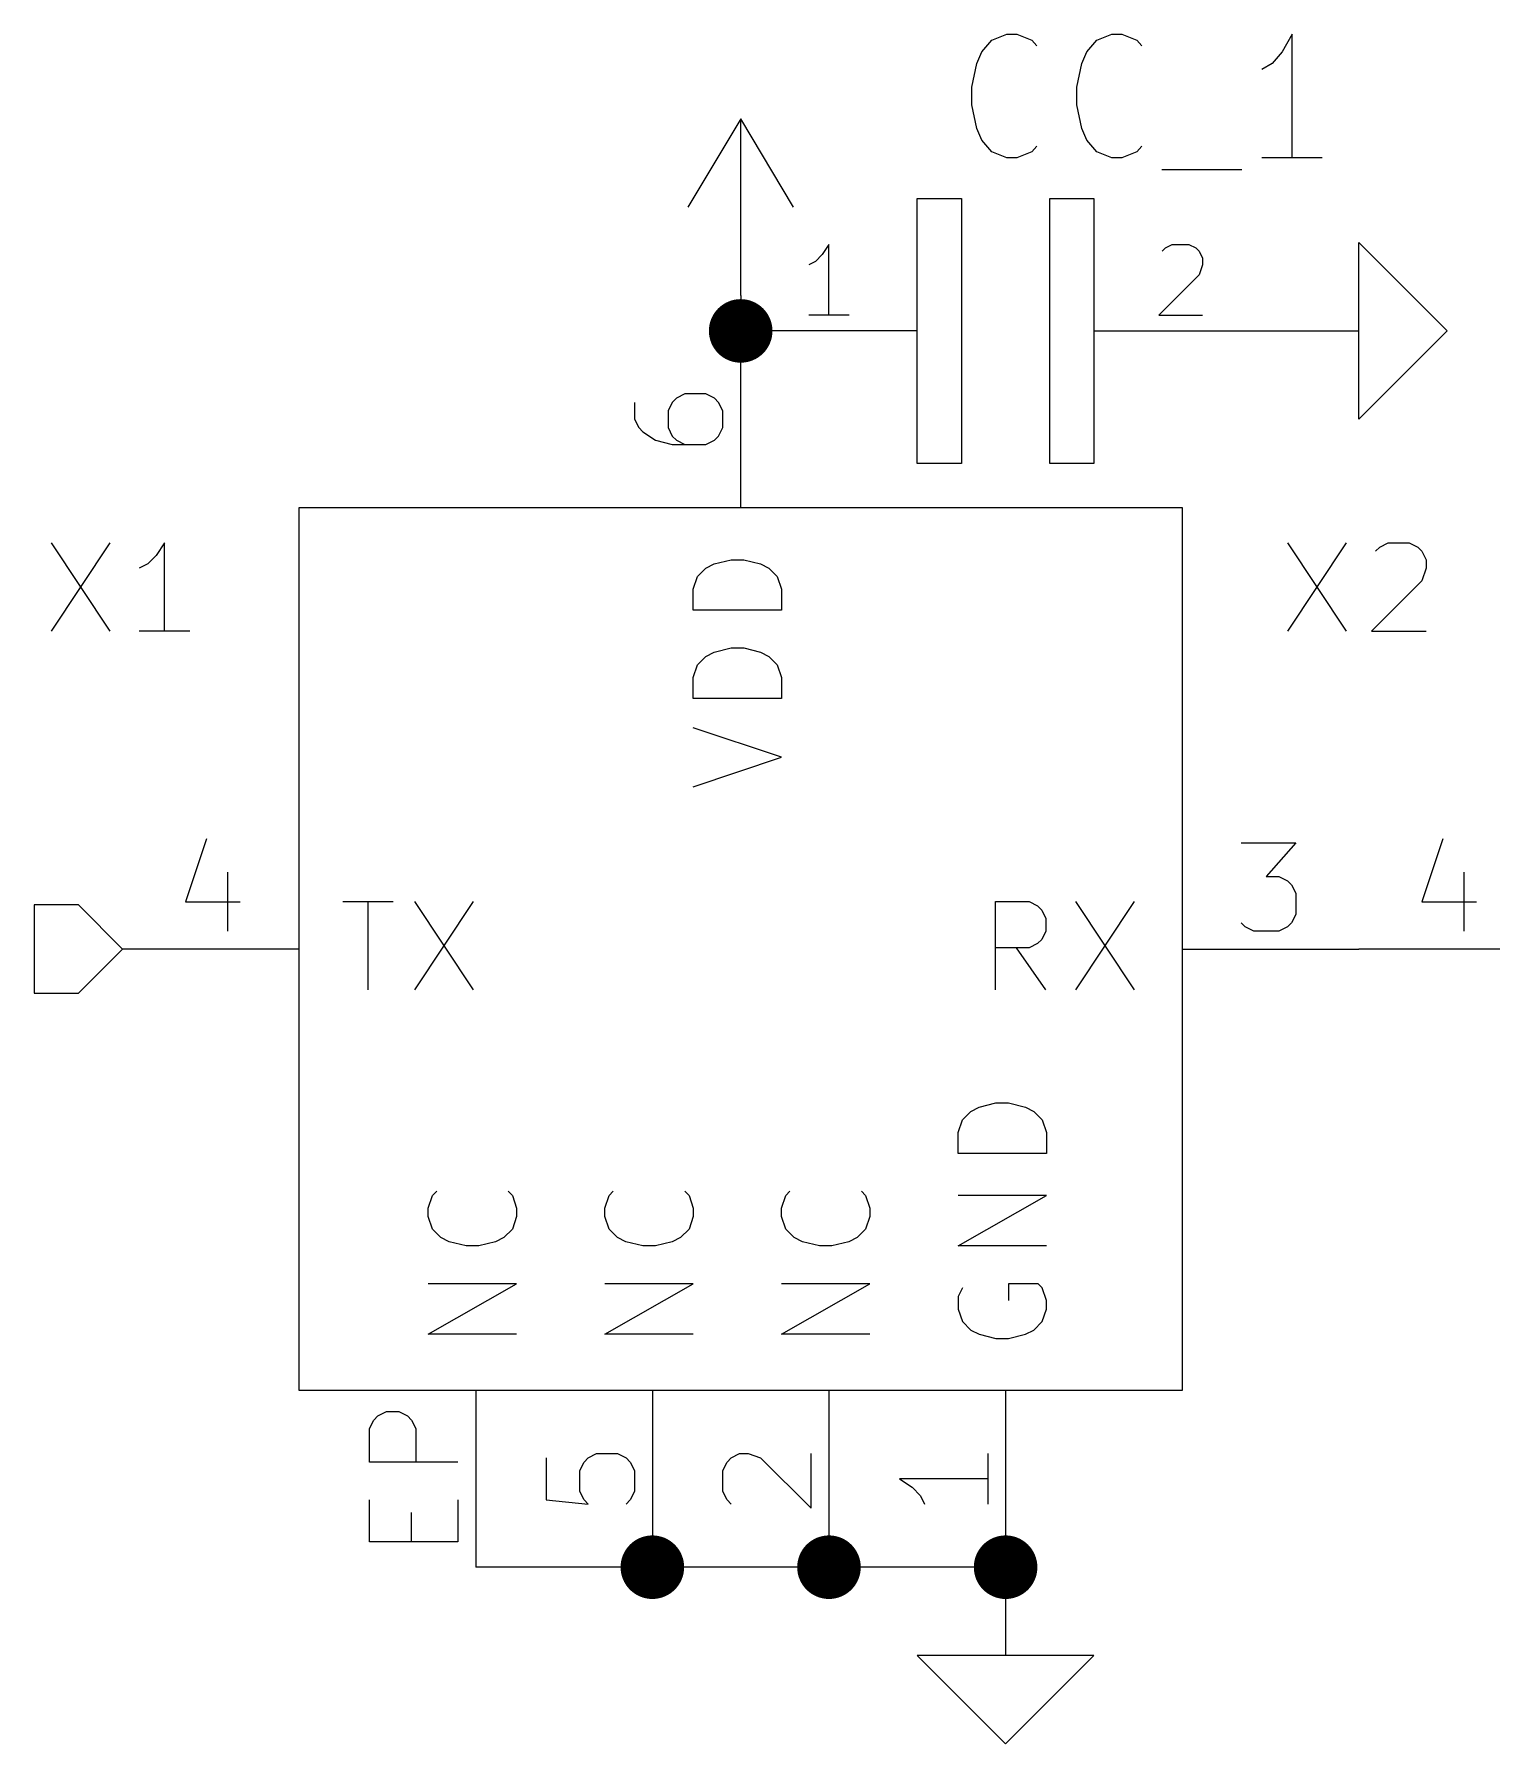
# Model space of a CAD drawing. Header units: millimetres. Extents: x 10 to 287, y -200 to -10.
# Drawn here: x 67.31 to 88.27, y -59.69 to -35.1 of the extents above; entities that cross this region are included whole.
import ezdxf

# ---------------------------------------------------------------- set-up
doc = ezdxf.new("R2010")
doc.units = ezdxf.units.MM
for name, color, linetype in [('GREENSIXTYFIVE', 129, 'CONTINUOUS'), ('LIGHTGREEN', 92, 'CONTINUOUS'), ('LIGHTRED', 12, 'CONTINUOUS'), ('RED', 14, 'CONTINUOUS'), ('YELLOWTHREE', 44, 'CONTINUOUS')]:
    doc.layers.add(name, color=color, linetype=linetype)

msp = doc.modelspace()

# ---------------------------------------------------------------- linework, layer by layer
at = {"layer": 'GREENSIXTYFIVE', "linetype": 'CONTINUOUS'}
for p, q in [((81.081, -35.1873), (81.2969, -35.1026)), ((81.081, -35.1873), (81.2969, -35.1026)), ((81.2969, -35.1026), (81.4408, -35.1026)), ((81.2969, -35.1026), (81.4408, -35.1026)), ((81.4408, -35.1026), (81.6567, -35.1873)), ((81.4408, -35.1026), (81.6567, -35.1873)), ((82.5923, -35.1873), (82.8082, -35.1026)), ((82.5923, -35.1873), (82.8082, -35.1026)), ((82.8082, -35.1026), (82.9521, -35.1026)), ((82.8082, -35.1026), (82.9521, -35.1026)), ((82.9521, -35.1026), (83.168, -35.1873)), ((82.9521, -35.1026), (83.168, -35.1873)), ((85.399, -35.1026), (85.2551, -35.3566)), ((85.399, -35.1026), (85.2551, -35.3566)), ((85.399, -36.8806), (85.399, -35.1026)), ((85.399, -36.8806), (85.399, -35.1026)), ((80.8651, -35.526), (80.9371, -35.3566)), ((80.8651, -35.526), (80.9371, -35.3566)), ((80.9371, -35.3566), (81.081, -35.1873)), ((80.9371, -35.3566), (81.081, -35.1873)), ((81.6567, -35.1873), (81.7287, -35.272)), ((81.6567, -35.1873), (81.7287, -35.272)), ((82.3764, -35.526), (82.4484, -35.3566)), ((82.3764, -35.526), (82.4484, -35.3566)), ((82.4484, -35.3566), (82.5923, -35.1873)), ((82.4484, -35.3566), (82.5923, -35.1873)), ((83.168, -35.1873), (83.24, -35.272)), ((83.168, -35.1873), (83.24, -35.272)), ((85.2551, -35.3566), (85.1112, -35.526)), ((85.2551, -35.3566), (85.1112, -35.526)), ((80.7931, -35.8646), (80.8651, -35.526)), ((80.7931, -35.8646), (80.8651, -35.526)), ((82.3044, -35.8646), (82.3764, -35.526)), ((82.3044, -35.8646), (82.3764, -35.526)), ((85.1112, -35.526), (84.9672, -35.6106)), ((85.1112, -35.526), (84.9672, -35.6106)), ((80.7931, -36.1186), (80.7931, -35.8646)), ((80.7931, -36.1186), (80.7931, -35.8646)), ((82.3044, -36.1186), (82.3044, -35.8646)), ((82.3044, -36.1186), (82.3044, -35.8646)), ((80.8651, -36.4573), (80.7931, -36.1186)), ((80.8651, -36.4573), (80.7931, -36.1186)), ((82.3764, -36.4573), (82.3044, -36.1186)), ((82.3764, -36.4573), (82.3044, -36.1186)), ((80.9371, -36.6266), (80.8651, -36.4573)), ((80.9371, -36.6266), (80.8651, -36.4573)), ((81.081, -36.796), (80.9371, -36.6266)), ((81.081, -36.796), (80.9371, -36.6266)), ((82.4484, -36.6266), (82.3764, -36.4573)), ((82.4484, -36.6266), (82.3764, -36.4573)), ((82.5923, -36.796), (82.4484, -36.6266)), ((82.5923, -36.796), (82.4484, -36.6266)), ((81.2969, -36.8806), (81.081, -36.796)), ((81.2969, -36.8806), (81.081, -36.796)), ((81.4408, -36.8806), (81.2969, -36.8806)), ((81.4408, -36.8806), (81.2969, -36.8806)), ((81.6567, -36.796), (81.4408, -36.8806)), ((81.6567, -36.796), (81.4408, -36.8806)), ((81.7287, -36.7113), (81.6567, -36.796)), ((81.7287, -36.7113), (81.6567, -36.796)), ((82.8082, -36.8806), (82.5923, -36.796)), ((82.8082, -36.8806), (82.5923, -36.796)), ((82.9521, -36.8806), (82.8082, -36.8806)), ((82.9521, -36.8806), (82.8082, -36.8806)), ((83.168, -36.796), (82.9521, -36.8806)), ((83.168, -36.796), (82.9521, -36.8806)), ((83.24, -36.7113), (83.168, -36.796)), ((83.24, -36.7113), (83.168, -36.796)), ((85.8308, -36.8806), (84.9672, -36.8806)), ((85.8308, -36.8806), (84.9672, -36.8806)), ((83.5279, -37.05), (84.6793, -37.05)), ((83.5279, -37.05), (84.6793, -37.05)), ((67.5519, -42.419), (68.3985, -43.689)), ((68.3985, -42.419), (67.5519, -43.689)), ((67.5519, -42.419), (68.3985, -43.689)), ((68.3985, -42.419), (67.5519, -43.689)), ((69.1847, -42.419), (69.0638, -42.6005)), ((69.1847, -42.419), (69.0638, -42.6005)), ((69.1847, -43.689), (69.1847, -42.419)), ((69.1847, -43.689), (69.1847, -42.419)), ((85.3319, -42.419), (86.1785, -43.689)), ((86.1785, -42.419), (85.3319, -43.689)), ((85.3319, -42.419), (86.1785, -43.689)), ((86.1785, -42.419), (85.3319, -43.689)), ((86.6019, -42.54), (86.6623, -42.4795)), ((86.6019, -42.54), (86.6623, -42.4795)), ((86.6623, -42.4795), (86.7833, -42.419)), ((86.6623, -42.4795), (86.7833, -42.419)), ((86.7833, -42.419), (87.0857, -42.419)), ((86.7833, -42.419), (87.0857, -42.419)), ((87.0857, -42.419), (87.2066, -42.4795)), ((87.0857, -42.419), (87.2066, -42.4795)), ((87.2066, -42.4795), (87.2671, -42.54)), ((87.2066, -42.4795), (87.2671, -42.54)), ((68.9428, -42.7214), (68.8219, -42.7819)), ((68.9428, -42.7214), (68.8219, -42.7819)), ((69.0638, -42.6005), (68.9428, -42.7214)), ((69.0638, -42.6005), (68.9428, -42.7214)), ((76.848, -42.9018), (76.969, -42.7808)), ((76.848, -42.9018), (76.969, -42.7808)), ((76.969, -42.7808), (77.0899, -42.7203)), ((76.969, -42.7808), (77.0899, -42.7203)), ((77.0899, -42.7203), (77.3318, -42.6599)), ((77.0899, -42.7203), (77.3318, -42.6599)), ((77.3318, -42.6599), (77.5132, -42.6599)), ((77.3318, -42.6599), (77.5132, -42.6599)), ((77.5132, -42.6599), (77.7551, -42.7203)), ((77.5132, -42.6599), (77.7551, -42.7203)), ((77.7551, -42.7203), (77.8761, -42.7808)), ((77.7551, -42.7203), (77.8761, -42.7808)), ((77.8761, -42.7808), (77.9971, -42.9018)), ((77.8761, -42.7808), (77.9971, -42.9018)), ((87.2671, -42.54), (87.3276, -42.6609)), ((87.2671, -42.54), (87.3276, -42.6609)), ((87.3276, -42.7819), (87.2671, -42.9633)), ((87.3276, -42.7819), (87.2671, -42.9633)), ((87.3276, -42.6609), (87.3276, -42.7819)), ((87.3276, -42.6609), (87.3276, -42.7819)), ((76.7875, -43.0832), (76.848, -42.9018)), ((76.7875, -43.0832), (76.848, -42.9018)), ((77.9971, -42.9018), (78.0575, -43.0832)), ((77.9971, -42.9018), (78.0575, -43.0832)), ((87.2671, -42.9633), (86.5414, -43.689)), ((87.2671, -42.9633), (86.5414, -43.689)), ((76.7875, -43.3856), (76.7875, -43.0832)), ((76.7875, -43.3856), (76.7875, -43.0832)), ((78.0575, -43.0832), (78.0575, -43.3856)), ((78.0575, -43.0832), (78.0575, -43.3856)), ((78.0575, -43.3856), (76.7875, -43.3856)), ((78.0575, -43.3856), (76.7875, -43.3856)), ((69.5476, -43.689), (68.8219, -43.689)), ((69.5476, -43.689), (68.8219, -43.689)), ((86.5414, -43.689), (87.3276, -43.689)), ((86.5414, -43.689), (87.3276, -43.689)), ((76.969, -44.0508), (77.0899, -43.9903)), ((76.969, -44.0508), (77.0899, -43.9903)), ((77.0899, -43.9903), (77.3318, -43.9299)), ((77.0899, -43.9903), (77.3318, -43.9299)), ((77.3318, -43.9299), (77.5132, -43.9299)), ((77.3318, -43.9299), (77.5132, -43.9299)), ((77.5132, -43.9299), (77.7551, -43.9903)), ((77.5132, -43.9299), (77.7551, -43.9903)), ((77.7551, -43.9903), (77.8761, -44.0508)), ((77.7551, -43.9903), (77.8761, -44.0508)), ((76.7875, -44.3532), (76.848, -44.1718)), ((76.7875, -44.3532), (76.848, -44.1718)), ((76.848, -44.1718), (76.969, -44.0508)), ((76.848, -44.1718), (76.969, -44.0508)), ((77.8761, -44.0508), (77.9971, -44.1718)), ((77.8761, -44.0508), (77.9971, -44.1718)), ((77.9971, -44.1718), (78.0575, -44.3532)), ((77.9971, -44.1718), (78.0575, -44.3532)), ((76.7875, -44.6556), (76.7875, -44.3532)), ((76.7875, -44.6556), (76.7875, -44.3532)), ((78.0575, -44.3532), (78.0575, -44.6556)), ((78.0575, -44.3532), (78.0575, -44.6556)), ((78.0575, -44.6556), (76.7875, -44.6556)), ((78.0575, -44.6556), (76.7875, -44.6556)), ((78.0575, -45.5023), (76.7875, -45.0789)), ((78.0575, -45.5023), (76.7875, -45.0789)), ((76.7875, -45.9256), (78.0575, -45.5023)), ((76.7875, -45.9256), (78.0575, -45.5023)), ((71.7489, -47.5775), (72.4746, -47.5775)), ((71.7489, -47.5775), (72.4746, -47.5775)), ((72.1118, -48.8475), (72.1118, -47.5775)), ((72.1118, -48.8475), (72.1118, -47.5775)), ((72.777, -47.5775), (73.6236, -48.8475)), ((73.6236, -47.5775), (72.777, -48.8475)), ((72.777, -47.5775), (73.6236, -48.8475)), ((73.6236, -47.5775), (72.777, -48.8475)), ((81.1348, -48.8475), (81.1348, -47.5775)), ((81.1348, -47.5775), (81.6186, -47.5775)), ((81.1348, -48.8475), (81.1348, -47.5775)), ((81.1348, -47.5775), (81.6186, -47.5775)), ((81.6186, -47.5775), (81.7396, -47.638)), ((81.6186, -47.5775), (81.7396, -47.638)), ((81.7396, -47.638), (81.8001, -47.6985)), ((81.7396, -47.638), (81.8001, -47.6985)), ((81.8001, -47.6985), (81.8605, -47.8194)), ((81.8001, -47.6985), (81.8605, -47.8194)), ((82.2839, -47.5775), (83.1305, -48.8475)), ((83.1305, -47.5775), (82.2839, -48.8475)), ((82.2839, -47.5775), (83.1305, -48.8475)), ((83.1305, -47.5775), (82.2839, -48.8475)), ((81.8605, -47.8194), (81.8605, -48.0009)), ((81.8605, -47.8194), (81.8605, -48.0009)), ((81.7396, -48.1823), (81.6186, -48.2428)), ((81.7396, -48.1823), (81.6186, -48.2428)), ((81.8001, -48.1218), (81.7396, -48.1823)), ((81.8001, -48.1218), (81.7396, -48.1823)), ((81.8605, -48.0009), (81.8001, -48.1218)), ((81.8605, -48.0009), (81.8001, -48.1218)), ((81.6186, -48.2428), (81.1348, -48.2428)), ((81.6186, -48.2428), (81.1348, -48.2428)), ((81.8605, -48.8475), (81.4372, -48.2428)), ((81.8605, -48.8475), (81.4372, -48.2428)), ((80.658, -50.7153), (80.779, -50.5943)), ((80.658, -50.7153), (80.779, -50.5943)), ((80.779, -50.5943), (80.8999, -50.5338)), ((80.779, -50.5943), (80.8999, -50.5338)), ((80.8999, -50.5338), (81.1418, -50.4734)), ((80.8999, -50.5338), (81.1418, -50.4734)), ((81.1418, -50.4734), (81.3232, -50.4734)), ((81.1418, -50.4734), (81.3232, -50.4734)), ((81.3232, -50.4734), (81.5651, -50.5338)), ((81.3232, -50.4734), (81.5651, -50.5338)), ((81.5651, -50.5338), (81.6861, -50.5943)), ((81.5651, -50.5338), (81.6861, -50.5943)), ((81.6861, -50.5943), (81.8071, -50.7153)), ((81.6861, -50.5943), (81.8071, -50.7153)), ((80.5975, -50.8967), (80.658, -50.7153)), ((80.5975, -50.8967), (80.658, -50.7153)), ((81.8071, -50.7153), (81.8675, -50.8967)), ((81.8071, -50.7153), (81.8675, -50.8967)), ((80.5975, -51.1991), (80.5975, -50.8967)), ((80.5975, -51.1991), (80.5975, -50.8967)), ((81.8675, -50.8967), (81.8675, -51.1991)), ((81.8675, -50.8967), (81.8675, -51.1991)), ((81.8675, -51.1991), (80.5975, -51.1991)), ((81.8675, -51.1991), (80.5975, -51.1991)), ((72.9775, -51.9853), (73.038, -51.8038)), ((72.9775, -51.9853), (73.038, -51.8038)), ((73.038, -51.8038), (73.0985, -51.7434)), ((73.038, -51.8038), (73.0985, -51.7434)), ((74.1266, -51.7434), (74.1871, -51.8038)), ((74.1266, -51.7434), (74.1871, -51.8038)), ((74.1871, -51.8038), (74.2475, -51.9853)), ((74.1871, -51.8038), (74.2475, -51.9853)), ((75.5175, -51.9853), (75.578, -51.8038)), ((75.5175, -51.9853), (75.578, -51.8038)), ((75.578, -51.8038), (75.6385, -51.7434)), ((75.578, -51.8038), (75.6385, -51.7434)), ((76.6666, -51.7434), (76.7271, -51.8038)), ((76.6666, -51.7434), (76.7271, -51.8038)), ((76.7271, -51.8038), (76.7875, -51.9853)), ((76.7271, -51.8038), (76.7875, -51.9853)), ((78.0575, -51.9853), (78.118, -51.8038)), ((78.0575, -51.9853), (78.118, -51.8038)), ((78.118, -51.8038), (78.1785, -51.7434)), ((78.118, -51.8038), (78.1785, -51.7434)), ((79.2066, -51.7434), (79.2671, -51.8038)), ((79.2066, -51.7434), (79.2671, -51.8038)), ((79.2671, -51.8038), (79.3275, -51.9853)), ((79.2671, -51.8038), (79.3275, -51.9853)), ((80.5975, -52.5296), (81.8675, -51.8039)), ((81.8675, -51.8039), (80.5975, -51.8039)), ((80.5975, -52.5296), (81.8675, -51.8039)), ((81.8675, -51.8039), (80.5975, -51.8039)), ((72.9775, -52.1062), (72.9775, -51.9853)), ((72.9775, -52.1062), (72.9775, -51.9853)), ((73.038, -52.2876), (72.9775, -52.1062)), ((73.038, -52.2876), (72.9775, -52.1062)), ((74.2475, -52.1062), (74.1871, -52.2876)), ((74.2475, -52.1062), (74.1871, -52.2876)), ((74.2475, -51.9853), (74.2475, -52.1062)), ((74.2475, -51.9853), (74.2475, -52.1062)), ((75.5175, -52.1062), (75.5175, -51.9853)), ((75.5175, -52.1062), (75.5175, -51.9853)), ((75.578, -52.2876), (75.5175, -52.1062)), ((75.578, -52.2876), (75.5175, -52.1062)), ((76.7875, -52.1062), (76.7271, -52.2876)), ((76.7875, -52.1062), (76.7271, -52.2876)), ((76.7875, -51.9853), (76.7875, -52.1062)), ((76.7875, -51.9853), (76.7875, -52.1062)), ((78.0575, -52.1062), (78.0575, -51.9853)), ((78.0575, -52.1062), (78.0575, -51.9853)), ((78.118, -52.2876), (78.0575, -52.1062)), ((78.118, -52.2876), (78.0575, -52.1062)), ((79.3275, -52.1062), (79.2671, -52.2876)), ((79.3275, -52.1062), (79.2671, -52.2876)), ((79.3275, -51.9853), (79.3275, -52.1062)), ((79.3275, -51.9853), (79.3275, -52.1062)), ((73.159, -52.4086), (73.038, -52.2876)), ((73.159, -52.4086), (73.038, -52.2876)), ((74.1871, -52.2876), (74.0661, -52.4086)), ((74.1871, -52.2876), (74.0661, -52.4086)), ((75.699, -52.4086), (75.578, -52.2876)), ((75.699, -52.4086), (75.578, -52.2876)), ((76.7271, -52.2876), (76.6061, -52.4086)), ((76.7271, -52.2876), (76.6061, -52.4086)), ((78.239, -52.4086), (78.118, -52.2876)), ((78.239, -52.4086), (78.118, -52.2876)), ((79.2671, -52.2876), (79.1461, -52.4086)), ((79.2671, -52.2876), (79.1461, -52.4086)), ((73.2799, -52.4691), (73.159, -52.4086)), ((73.2799, -52.4691), (73.159, -52.4086)), ((73.5218, -52.5295), (73.2799, -52.4691)), ((73.5218, -52.5295), (73.2799, -52.4691)), ((73.7032, -52.5295), (73.5218, -52.5295)), ((73.7032, -52.5295), (73.5218, -52.5295)), ((73.9451, -52.4691), (73.7032, -52.5295)), ((73.9451, -52.4691), (73.7032, -52.5295)), ((74.0661, -52.4086), (73.9451, -52.4691)), ((74.0661, -52.4086), (73.9451, -52.4691)), ((75.8199, -52.4691), (75.699, -52.4086)), ((75.8199, -52.4691), (75.699, -52.4086)), ((76.0618, -52.5295), (75.8199, -52.4691)), ((76.0618, -52.5295), (75.8199, -52.4691)), ((76.2432, -52.5295), (76.0618, -52.5295)), ((76.2432, -52.5295), (76.0618, -52.5295)), ((76.4851, -52.4691), (76.2432, -52.5295)), ((76.4851, -52.4691), (76.2432, -52.5295)), ((76.6061, -52.4086), (76.4851, -52.4691)), ((76.6061, -52.4086), (76.4851, -52.4691)), ((78.3599, -52.4691), (78.239, -52.4086)), ((78.3599, -52.4691), (78.239, -52.4086)), ((78.6018, -52.5295), (78.3599, -52.4691)), ((78.6018, -52.5295), (78.3599, -52.4691)), ((78.7832, -52.5295), (78.6018, -52.5295)), ((78.7832, -52.5295), (78.6018, -52.5295)), ((79.0251, -52.4691), (78.7832, -52.5295)), ((79.0251, -52.4691), (78.7832, -52.5295)), ((79.1461, -52.4086), (79.0251, -52.4691)), ((79.1461, -52.4086), (79.0251, -52.4691)), ((81.8675, -52.5296), (80.5975, -52.5296)), ((81.8675, -52.5296), (80.5975, -52.5296)), ((72.9775, -53.7996), (74.2475, -53.0739)), ((74.2475, -53.0739), (72.9775, -53.0739)), ((72.9775, -53.7996), (74.2475, -53.0739)), ((74.2475, -53.0739), (72.9775, -53.0739)), ((75.5175, -53.7996), (76.7875, -53.0739)), ((76.7875, -53.0739), (75.5175, -53.0739)), ((75.5175, -53.7996), (76.7875, -53.0739)), ((76.7875, -53.0739), (75.5175, -53.0739)), ((78.0575, -53.7996), (79.3275, -53.0739)), ((79.3275, -53.0739), (78.0575, -53.0739)), ((78.0575, -53.7996), (79.3275, -53.0739)), ((79.3275, -53.0739), (78.0575, -53.0739)), ((81.7466, -53.0739), (81.3232, -53.0739)), ((81.3232, -53.0739), (81.3232, -53.3158)), ((81.7466, -53.0739), (81.3232, -53.0739)), ((81.3232, -53.0739), (81.3232, -53.3158)), ((81.8071, -53.1343), (81.7466, -53.0739)), ((81.8071, -53.1343), (81.7466, -53.0739)), ((80.658, -53.1343), (80.5975, -53.2553)), ((80.658, -53.1343), (80.5975, -53.2553)), ((80.5975, -53.2553), (80.5975, -53.4367)), ((80.5975, -53.2553), (80.5975, -53.4367)), ((81.8675, -53.3158), (81.8071, -53.1343)), ((81.8675, -53.3158), (81.8071, -53.1343)), ((81.8675, -53.4367), (81.8675, -53.3158)), ((81.8675, -53.4367), (81.8675, -53.3158)), ((80.5975, -53.4367), (80.658, -53.6181)), ((80.5975, -53.4367), (80.658, -53.6181)), ((81.8071, -53.6181), (81.8675, -53.4367)), ((81.8071, -53.6181), (81.8675, -53.4367)), ((74.2475, -53.7996), (72.9775, -53.7996)), ((74.2475, -53.7996), (72.9775, -53.7996)), ((76.7875, -53.7996), (75.5175, -53.7996)), ((76.7875, -53.7996), (75.5175, -53.7996)), ((79.3275, -53.7996), (78.0575, -53.7996)), ((79.3275, -53.7996), (78.0575, -53.7996)), ((80.658, -53.6181), (80.779, -53.7391)), ((80.658, -53.6181), (80.779, -53.7391)), ((80.779, -53.7391), (80.8999, -53.7996)), ((80.779, -53.7391), (80.8999, -53.7996)), ((80.8999, -53.7996), (81.1418, -53.86)), ((80.8999, -53.7996), (81.1418, -53.86)), ((81.3232, -53.86), (81.5651, -53.7996)), ((81.3232, -53.86), (81.5651, -53.7996)), ((81.5651, -53.7996), (81.6861, -53.7391)), ((81.5651, -53.7996), (81.6861, -53.7391)), ((81.6861, -53.7391), (81.8071, -53.6181)), ((81.6861, -53.7391), (81.8071, -53.6181)), ((81.1418, -53.86), (81.3232, -53.86)), ((81.1418, -53.86), (81.3232, -53.86))]:
    msp.add_line(p, q, dxfattribs=at)
at = {"layer": 'LIGHTGREEN', "linetype": 'CONTINUOUS'}
for p, q in [((77.47, -38.862), (77.47, -39.37)), ((76.2, -57.15), (73.66, -57.15)), ((78.74, -57.15), (76.2, -57.15)), ((81.28, -57.15), (78.74, -57.15))]:
    msp.add_line(p, q, dxfattribs=at)
at = {"layer": 'LIGHTGREEN', "const_width": 0.4572}
for points in [[(77.2414, -39.37, 1), (77.6986, -39.37, 1)], [(75.9714, -57.15, 1), (76.4286, -57.15, 1)], [(78.5114, -57.15, 1), (78.9686, -57.15, 1)], [(81.0514, -57.15, 1), (81.5086, -57.15, 1)]]:
    msp.add_lwpolyline(points, format="xyb", close=True, dxfattribs=at)
at = {"layer": 'LIGHTRED', "linetype": 'CONTINUOUS'}
for p, q in [((78.6432, -38.2732), (78.5464, -38.3699)), ((78.6432, -38.2732), (78.5464, -38.3699)), ((78.74, -38.128), (78.6432, -38.2732)), ((78.74, -38.128), (78.6432, -38.2732)), ((78.74, -39.144), (78.74, -38.128)), ((78.74, -39.144), (78.74, -38.128)), ((83.5297, -38.2248), (83.5781, -38.1764)), ((83.5297, -38.2248), (83.5781, -38.1764)), ((83.5781, -38.1764), (83.6748, -38.128)), ((83.5781, -38.1764), (83.6748, -38.128)), ((83.6748, -38.128), (83.9167, -38.128)), ((83.6748, -38.128), (83.9167, -38.128)), ((83.9167, -38.128), (84.0135, -38.1764)), ((83.9167, -38.128), (84.0135, -38.1764)), ((84.0135, -38.1764), (84.0619, -38.2248)), ((84.0135, -38.1764), (84.0619, -38.2248)), ((84.0619, -38.2248), (84.1102, -38.3216)), ((84.0619, -38.2248), (84.1102, -38.3216)), ((84.1102, -38.3216), (84.1102, -38.4183)), ((84.1102, -38.3216), (84.1102, -38.4183)), ((78.5464, -38.3699), (78.4497, -38.4183)), ((78.5464, -38.3699), (78.4497, -38.4183)), ((84.0619, -38.5635), (83.4813, -39.144)), ((84.0619, -38.5635), (83.4813, -39.144)), ((84.1102, -38.4183), (84.0619, -38.5635)), ((84.1102, -38.4183), (84.0619, -38.5635)), ((79.0302, -39.144), (78.4497, -39.144)), ((79.0302, -39.144), (78.4497, -39.144)), ((83.4813, -39.144), (84.1102, -39.144)), ((83.4813, -39.144), (84.1102, -39.144)), ((76.6686, -40.277), (76.5477, -40.3375)), ((76.6686, -40.277), (76.5477, -40.3375)), ((76.971, -40.277), (76.6686, -40.277)), ((76.971, -40.277), (76.6686, -40.277)), ((77.092, -40.3375), (76.971, -40.277)), ((77.092, -40.3375), (76.971, -40.277)), ((75.9429, -40.398), (75.9429, -40.6399)), ((75.9429, -40.398), (75.9429, -40.6399)), ((76.4872, -40.398), (76.4267, -40.5189)), ((76.4872, -40.398), (76.4267, -40.5189)), ((76.4267, -40.5189), (76.4267, -40.7608)), ((76.4267, -40.5189), (76.4267, -40.7608)), ((76.5477, -40.3375), (76.4872, -40.398)), ((76.5477, -40.3375), (76.4872, -40.398)), ((77.1525, -40.398), (77.092, -40.3375)), ((77.1525, -40.398), (77.092, -40.3375)), ((77.2129, -40.5189), (77.1525, -40.398)), ((77.2129, -40.5189), (77.1525, -40.398)), ((77.2129, -40.7608), (77.2129, -40.5189)), ((77.2129, -40.7608), (77.2129, -40.5189)), ((75.9429, -40.6399), (76.0034, -40.7608)), ((75.9429, -40.6399), (76.0034, -40.7608)), ((76.0034, -40.7608), (76.0639, -40.8213)), ((76.0034, -40.7608), (76.0639, -40.8213)), ((76.4267, -40.7608), (76.4872, -40.8818)), ((76.4267, -40.7608), (76.4872, -40.8818)), ((77.1525, -40.8818), (77.2129, -40.7608)), ((77.1525, -40.8818), (77.2129, -40.7608)), ((76.0639, -40.8213), (76.2453, -40.9423)), ((76.0639, -40.8213), (76.2453, -40.9423)), ((76.2453, -40.9423), (76.4872, -41.0027)), ((76.2453, -40.9423), (76.4872, -41.0027)), ((76.4872, -40.8818), (76.5477, -40.9423)), ((76.4872, -40.8818), (76.5477, -40.9423)), ((76.4872, -41.0027), (76.971, -41.0027)), ((76.4872, -41.0027), (76.971, -41.0027)), ((76.5477, -40.9423), (76.6686, -41.0027)), ((76.5477, -40.9423), (76.6686, -41.0027)), ((76.971, -41.0027), (77.092, -40.9423)), ((76.971, -41.0027), (77.092, -40.9423)), ((77.092, -40.9423), (77.1525, -40.8818)), ((77.092, -40.9423), (77.1525, -40.8818)), ((69.7895, -46.6725), (69.4872, -47.5796)), ((69.7895, -46.6725), (69.4872, -47.5796)), ((87.5695, -46.6725), (87.2672, -47.5796)), ((87.5695, -46.6725), (87.2672, -47.5796)), ((84.6667, -46.7329), (85.4529, -46.7329)), ((84.6667, -46.7329), (85.4529, -46.7329)), ((85.4529, -46.7329), (85.0295, -47.2167)), ((85.4529, -46.7329), (85.0295, -47.2167)), ((70.0919, -47.1563), (70.0919, -48.0029)), ((70.0919, -47.1563), (70.0919, -48.0029)), ((87.8719, -47.1563), (87.8719, -48.0029)), ((87.8719, -47.1563), (87.8719, -48.0029)), ((85.0295, -47.2167), (85.211, -47.2167)), ((85.0295, -47.2167), (85.211, -47.2167)), ((85.211, -47.2167), (85.3319, -47.2772)), ((85.211, -47.2167), (85.3319, -47.2772)), ((85.3319, -47.2772), (85.3924, -47.3377)), ((85.3319, -47.2772), (85.3924, -47.3377)), ((85.3924, -47.3377), (85.4529, -47.4586)), ((85.3924, -47.3377), (85.4529, -47.4586)), ((69.4872, -47.5796), (70.2733, -47.5796)), ((69.4872, -47.5796), (70.2733, -47.5796)), ((85.4529, -47.4586), (85.4529, -47.761)), ((85.4529, -47.4586), (85.4529, -47.761)), ((87.2672, -47.5796), (88.0533, -47.5796)), ((87.2672, -47.5796), (88.0533, -47.5796)), ((84.7272, -47.9425), (84.6667, -47.882)), ((84.7272, -47.9425), (84.6667, -47.882)), ((84.8481, -48.0029), (84.7272, -47.9425)), ((84.8481, -48.0029), (84.7272, -47.9425)), ((85.3319, -47.9425), (85.211, -48.0029)), ((85.3319, -47.9425), (85.211, -48.0029)), ((85.3924, -47.882), (85.3319, -47.9425)), ((85.3924, -47.882), (85.3319, -47.9425)), ((85.4529, -47.761), (85.3924, -47.882)), ((85.4529, -47.761), (85.3924, -47.882)), ((85.211, -48.0029), (84.8481, -48.0029)), ((85.211, -48.0029), (84.8481, -48.0029)), ((72.1329, -55.1543), (72.1934, -55.0333)), ((72.1329, -55.1543), (72.1934, -55.0333)), ((72.1934, -55.0333), (72.2539, -54.9728)), ((72.1934, -55.0333), (72.2539, -54.9728)), ((72.2539, -54.9728), (72.3748, -54.9124)), ((72.2539, -54.9728), (72.3748, -54.9124)), ((72.3748, -54.9124), (72.5563, -54.9124)), ((72.3748, -54.9124), (72.5563, -54.9124)), ((72.5563, -54.9124), (72.6772, -54.9728)), ((72.5563, -54.9124), (72.6772, -54.9728)), ((72.6772, -54.9728), (72.7377, -55.0333)), ((72.6772, -54.9728), (72.7377, -55.0333)), ((72.7377, -55.0333), (72.7982, -55.1543)), ((72.7377, -55.0333), (72.7982, -55.1543)), ((72.1329, -55.6381), (72.1329, -55.1543)), ((72.1329, -55.6381), (72.1329, -55.1543)), ((72.7982, -55.1543), (72.7982, -55.6381)), ((72.7982, -55.1543), (72.7982, -55.6381)), ((75.2777, -55.5775), (75.3986, -55.517)), ((75.2777, -55.5775), (75.3986, -55.517)), ((75.3986, -55.517), (75.701, -55.517)), ((75.3986, -55.517), (75.701, -55.517)), ((75.701, -55.517), (75.822, -55.5775)), ((75.701, -55.517), (75.822, -55.5775)), ((77.3339, -55.5775), (77.4548, -55.517)), ((77.3339, -55.5775), (77.4548, -55.517)), ((77.4548, -55.517), (77.5758, -55.517)), ((77.4548, -55.517), (77.5758, -55.517)), ((77.5758, -55.517), (77.7572, -55.5775)), ((77.5758, -55.517), (77.7572, -55.5775)), ((78.4829, -56.3032), (78.4829, -55.517)), ((78.4829, -56.3032), (78.4829, -55.517)), ((81.0229, -55.517), (81.0229, -56.2427)), ((81.0229, -55.517), (81.0229, -56.2427)), ((73.4029, -55.6381), (72.1329, -55.6381)), ((73.4029, -55.6381), (72.1329, -55.6381)), ((74.6729, -55.5775), (74.6729, -56.1823)), ((74.6729, -55.5775), (74.6729, -56.1823)), ((75.1567, -55.7589), (75.2172, -55.638)), ((75.1567, -55.7589), (75.2172, -55.638)), ((75.1567, -56.0613), (75.1567, -55.7589)), ((75.1567, -56.0613), (75.1567, -55.7589)), ((75.2172, -55.638), (75.2777, -55.5775)), ((75.2172, -55.638), (75.2777, -55.5775)), ((75.822, -55.5775), (75.8825, -55.638)), ((75.822, -55.5775), (75.8825, -55.638)), ((75.8825, -55.638), (75.9429, -55.7589)), ((75.8825, -55.638), (75.9429, -55.7589)), ((75.9429, -55.7589), (75.9429, -56.0613)), ((75.9429, -55.7589), (75.9429, -56.0613)), ((77.2129, -55.7589), (77.2734, -55.638)), ((77.2129, -55.7589), (77.2734, -55.638)), ((77.2129, -56.0613), (77.2129, -55.7589)), ((77.2129, -56.0613), (77.2129, -55.7589)), ((77.2734, -55.638), (77.3339, -55.5775)), ((77.2734, -55.638), (77.3339, -55.5775)), ((77.7572, -55.5775), (78.4829, -56.3032)), ((77.7572, -55.5775), (78.4829, -56.3032)), ((81.0229, -55.8799), (79.7529, -55.8799)), ((79.7529, -55.8799), (79.9344, -56.0008)), ((81.0229, -55.8799), (79.7529, -55.8799)), ((79.7529, -55.8799), (79.9344, -56.0008)), ((79.9344, -56.0008), (80.0553, -56.1218)), ((79.9344, -56.0008), (80.0553, -56.1218)), ((72.1329, -56.7871), (72.1329, -56.1823)), ((72.1329, -56.7871), (72.1329, -56.1823)), ((73.4029, -56.1823), (73.4029, -56.7871)), ((73.4029, -56.1823), (73.4029, -56.7871)), ((74.6729, -56.1823), (75.2777, -56.2427)), ((74.6729, -56.1823), (75.2777, -56.2427)), ((75.2172, -56.1823), (75.1567, -56.0613)), ((75.2172, -56.1823), (75.1567, -56.0613)), ((75.2777, -56.2427), (75.2172, -56.1823)), ((75.2777, -56.2427), (75.2172, -56.1823)), ((75.8825, -56.1823), (75.822, -56.2427)), ((75.8825, -56.1823), (75.822, -56.2427)), ((75.9429, -56.0613), (75.8825, -56.1823)), ((75.9429, -56.0613), (75.8825, -56.1823)), ((77.2734, -56.1823), (77.2129, -56.0613)), ((77.2734, -56.1823), (77.2129, -56.0613)), ((77.3339, -56.2427), (77.2734, -56.1823)), ((77.3339, -56.2427), (77.2734, -56.1823)), ((80.0553, -56.1218), (80.1158, -56.2427)), ((80.0553, -56.1218), (80.1158, -56.2427)), ((72.7377, -56.7871), (72.7377, -56.3637)), ((72.7377, -56.7871), (72.7377, -56.3637)), ((73.4029, -56.7871), (72.1329, -56.7871)), ((73.4029, -56.7871), (72.1329, -56.7871))]:
    msp.add_line(p, q, dxfattribs=at)
at = {"layer": 'RED', "linetype": 'CONTINUOUS'}
for p, q in [((77.47, -36.322), (76.708, -37.592)), ((78.232, -37.592), (77.47, -36.322)), ((77.47, -38.862), (77.47, -36.322)), ((80.01, -41.2769), (80.01, -37.465)), ((80.01, -37.465), (80.645, -37.465)), ((80.645, -37.465), (80.645, -41.2769)), ((81.9169, -41.2769), (81.9169, -37.465)), ((81.9169, -37.465), (82.55, -37.465)), ((82.55, -37.465), (82.55, -41.2769)), ((86.36, -39.37), (86.36, -38.1)), ((86.36, -38.1), (87.63, -39.37)), ((80.01, -39.37), (77.47, -39.37)), ((77.47, -41.91), (77.47, -39.37)), ((77.47, -41.91), (77.47, -39.37)), ((80.01, -39.37), (77.47, -39.37)), ((82.55, -39.37), (85.09, -39.37)), ((82.55, -39.37), (85.09, -39.37)), ((85.09, -39.37), (86.36, -39.37)), ((87.63, -39.37), (86.36, -40.64)), ((86.36, -40.64), (86.36, -39.37)), ((80.645, -41.2769), (80.01, -41.2769)), ((82.55, -41.2769), (81.9169, -41.2769)), ((71.12, -54.61), (71.12, -41.91)), ((71.12, -41.91), (83.82, -41.91)), ((83.82, -41.91), (83.82, -54.61)), ((71.12, -48.26), (68.58, -48.26)), ((71.12, -48.26), (68.58, -48.26)), ((83.82, -48.26), (86.36, -48.26)), ((83.82, -48.26), (86.36, -48.26)), ((88.9, -48.26), (86.36, -48.26)), ((88.9, -48.26), (86.36, -48.26)), ((83.82, -54.61), (71.12, -54.61)), ((73.66, -54.61), (73.66, -57.15)), ((73.66, -54.61), (73.66, -57.15)), ((76.2, -54.61), (76.2, -57.15)), ((76.2, -54.61), (76.2, -57.15)), ((78.74, -54.61), (78.74, -57.15)), ((78.74, -54.61), (78.74, -57.15)), ((81.28, -54.61), (81.28, -57.15)), ((81.28, -54.61), (81.28, -57.15)), ((81.28, -57.15), (81.28, -58.42)), ((81.28, -58.42), (80.01, -58.42)), ((80.01, -58.42), (81.28, -59.69)), ((81.28, -59.69), (82.55, -58.42)), ((82.55, -58.42), (81.28, -58.42))]:
    msp.add_line(p, q, dxfattribs=at)
at = {"layer": 'YELLOWTHREE', "linetype": 'CONTINUOUS'}
for p, q in [((67.945, -47.625), (67.31, -47.625)), ((67.31, -47.625), (67.31, -48.895)), ((68.58, -48.26), (67.945, -47.625)), ((67.945, -48.895), (68.58, -48.26)), ((67.31, -48.895), (67.945, -48.895))]:
    msp.add_line(p, q, dxfattribs=at)

doc.saveas('drawing.dxf')
